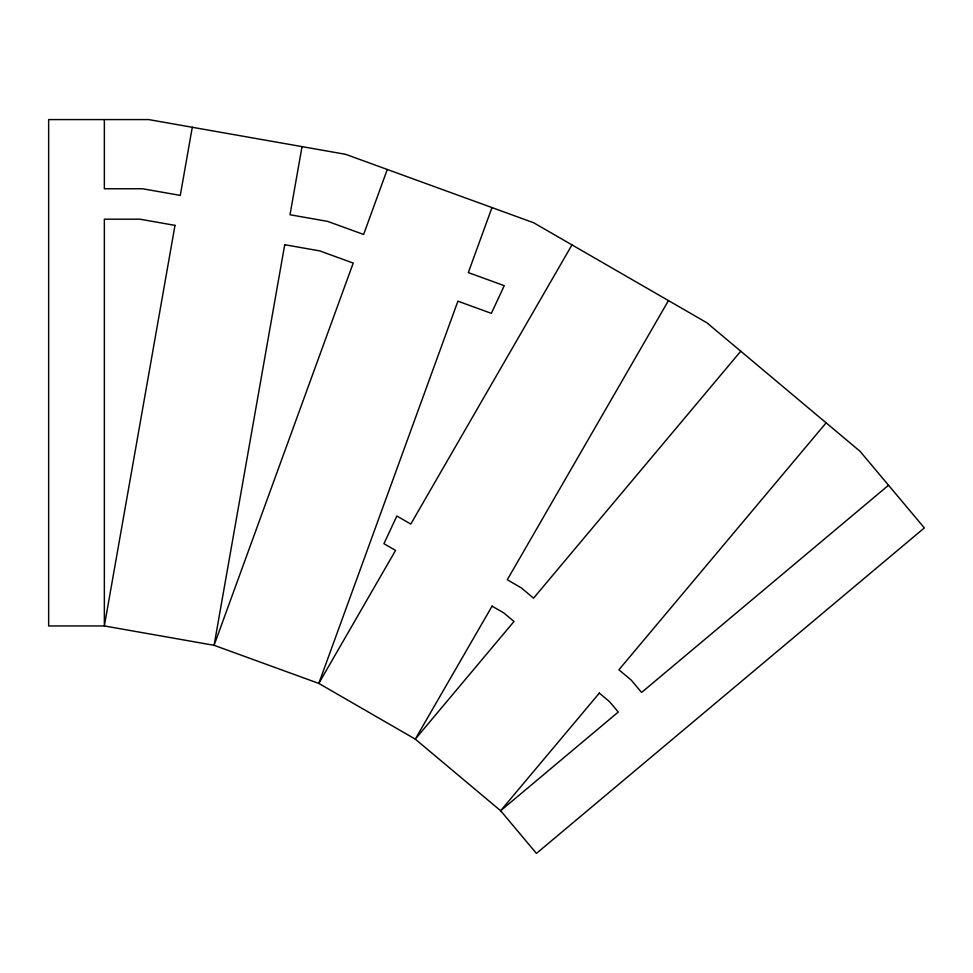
<?xml version="1.0" encoding="UTF-8"?>
<svg xmlns="http://www.w3.org/2000/svg" width="973" height="973" viewBox="0 0 973 973"><rect width="100%" height="100%" fill="white"/><g stroke="black" fill="none" stroke-linecap="round" stroke-linejoin="round"><path stroke-width="1.46" d="M192.289 127.268L180.285 195.403L142.605 188.762L104.354 188.762L104.354 119.582M302.019 146.619L290.003 214.753L327.67 221.394L363.622 234.469L387.278 169.46M491.973 207.577L468.317 272.574L504.257 285.661L491.353 313.355L457.906 301.18L318.791 683.411L415.276 739.127L500.633 810.74L536.439 853.418L924.35 527.925L860.059 451.314L706.836 322.744L533.605 222.732L345.646 154.318L148.662 119.582L48.65 119.582L48.65 625.955L104.354 625.955L214.084 645.306L318.791 683.411L395.573 550.414L383.934 543.7L396.85 516.006L410.788 524.058L571.978 244.88M668.463 300.584L507.286 579.762L521.224 587.814L533.557 598.164L740.769 351.217M826.126 422.829L618.913 669.777L631.246 680.127L641.596 692.46L888.544 485.247M174.994 225.371L104.354 625.955L104.354 219.193L139.942 219.193L174.994 225.371M284.724 244.722L214.084 645.306L353.211 263.075L319.764 250.9L284.724 244.722M492.07 606.13L415.276 739.127L513.999 621.479L503.698 612.844L492.07 606.13M599.344 693.104L500.633 810.74L618.281 712.029L609.633 701.74L599.344 693.104"/></g></svg>
